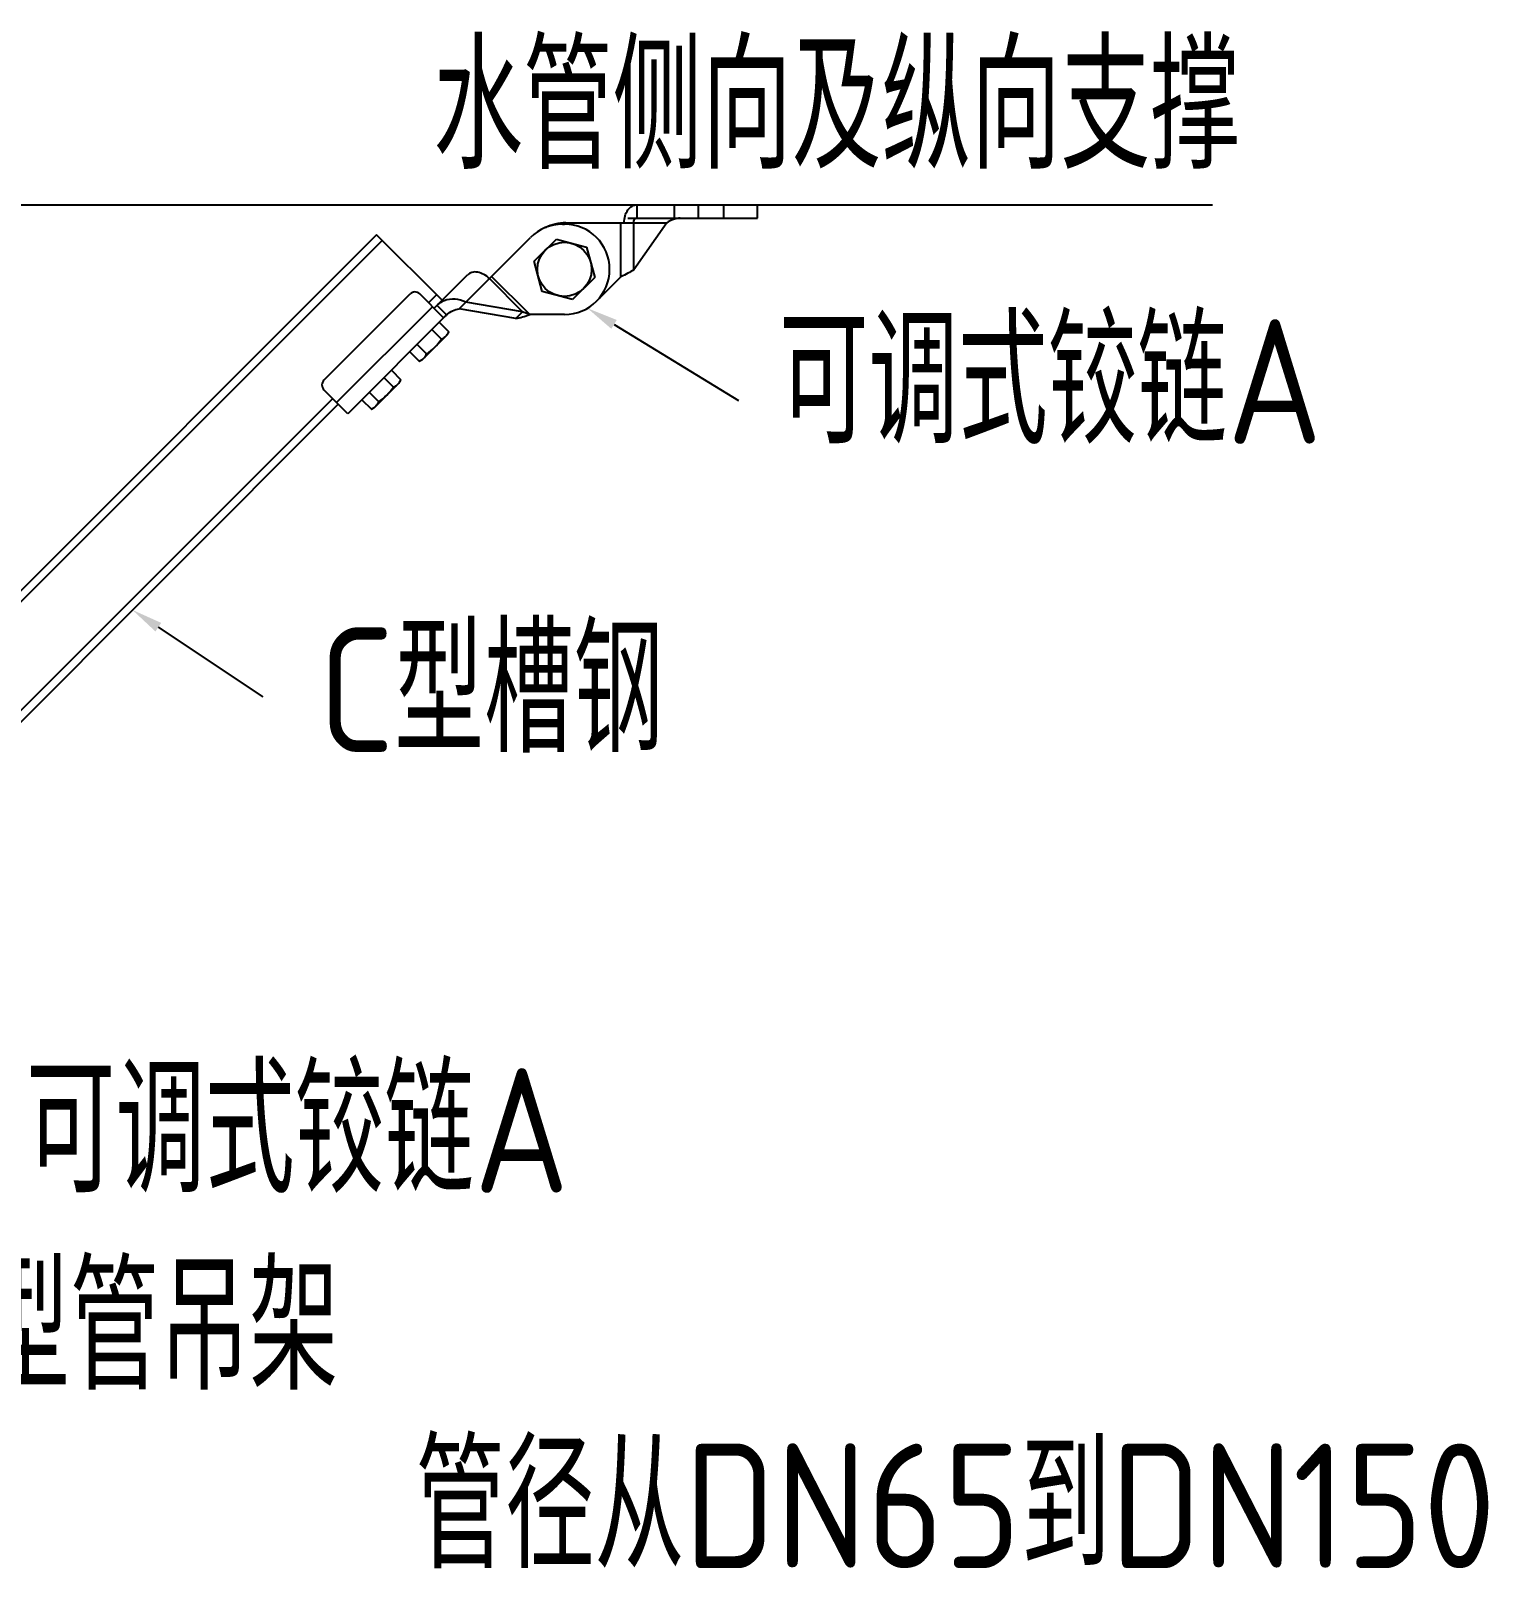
# Model space of a CAD drawing. Extents: x -409572 to -157272, y 600795 to 878326.
# Drawn here: x -399675 to -394990, y 810501 to 815443 of the extents above; entities that cross this region are included whole.
import ezdxf

# ---------------------------------------------------------------- set-up
doc = ezdxf.new("R2010")
doc.units = 0
doc.header["$LTSCALE"] = 1000
doc.header["$MEASUREMENT"] = 0
doc.layers.get('0').update_dxf_attribs({"linetype": 'CONTINUOUS'})
doc.layers.add('BZ', color=2, linetype='CONTINUOUS')
doc.styles.get("Standard").update_dxf_attribs({"font": 'GBENOR', "bigfont": 'GBCBIG'})

msp = doc.modelspace()

# ---------------------------------------------------------------- linework, layer by layer
at = {"linetype": 'CONTINUOUS'}
for p, q in [((-397726.3, 814883.7), (-397726.3, 814840.2)), ((-397726.3, 814883.7), (-397338.4, 814883.7)), ((-397606.3, 814883.7), (-397606.3, 814840.2)), ((-397529.3, 814883.7), (-397529.3, 814840.2)), ((-397447.3, 814840.2), (-397447.3, 814883.7)), ((-397338.4, 814840.2), (-397338.4, 814883.7)), ((-397965.5, 814821.2), (-397959.1, 814821.2)), ((-397954.6, 814825.7), (-397629.6, 814825.7)), ((-397777.6, 814652.1), (-397777.6, 814825.7)), ((-397755.3, 814840.2), (-397726.3, 814840.2)), ((-397629.6, 814825.7), (-397736.6, 814674.4)), ((-397736.6, 814674.4), (-397736.6, 814825.7)), ((-397726.3, 814840.2), (-397338.4, 814840.2)), ((-398562.9, 814787), (-400553.4, 812796.4)), ((-398545, 814769), (-400535.5, 812778.5)), ((-398352.4, 814576.5), (-398562.9, 814787)), ((-398298, 814548.8), (-398068.1, 814778.6)), ((-398056.3, 814702), (-397985.2, 814773.1)), ((-397985.2, 814773.1), (-397888, 814747.1)), ((-398030.3, 814604.8), (-398056.3, 814702)), ((-397888, 814747.1), (-397862, 814649.9)), ((-398378.1, 814550.8), (-398270.7, 814658.2)), ((-398070.6, 814530.8), (-398193.3, 814653.5)), ((-397862, 814649.9), (-397933.1, 814578.8)), ((-397777.6, 814652.1), (-397856.5, 814573.3)), ((-398200.6, 814646.2), (-398093.6, 814539.3)), ((-397933.1, 814578.8), (-398030.3, 814604.8)), ((-398732.3, 814319.8), (-398455.1, 814597)), ((-398691.3, 814247.9), (-398383.2, 814555.9)), ((-398348.8, 814521.5), (-398424.3, 814597)), ((-398370.4, 814594.4), (-398396.1, 814568.8)), ((-398337.8, 814529.5), (-398368.6, 814560.3)), ((-398093.6, 814539.3), (-398276.2, 814570.6)), ((-398337.8, 814529.5), (-398655.3, 814212)), ((-398361.5, 814505.8), (-398330.9, 814475.3)), ((-398115.4, 814517.5), (-398298, 814548.8)), ((-398115.4, 814517.5), (-398093.6, 814539.3)), ((-397959.1, 814530.8), (-398070.6, 814530.8)), ((-398417.1, 814384.5), (-398335, 814466.6)), ((-398385.2, 814482.1), (-398354.7, 814451.6)), ((-398335, 814466.6), (-398330.9, 814475.3)), ((-398456.3, 814411), (-398425.8, 814380.4)), ((-398432.6, 814434.7), (-398402.1, 814404.2)), ((-398417.1, 814384.5), (-398425.8, 814380.4)), ((-398571.1, 814230.5), (-398489, 814312.6)), ((-398539.2, 814328.1), (-398508.7, 814297.6)), ((-398515.5, 814351.8), (-398485, 814321.3)), ((-398489, 814312.6), (-398485, 814321.3)), ((-398704.1, 814260.8), (-400027.3, 812937.6)), ((-398655.3, 814212), (-398732.3, 814289)), ((-398610.3, 814257), (-398579.8, 814226.4)), ((-398586.6, 814280.7), (-398556.1, 814250.1)), ((-398686.1, 814242.8), (-400009.3, 812919.6)), ((-398571.1, 814230.5), (-398579.8, 814226.4))]:
    msp.add_line(p, q, dxfattribs=at)
for points in [[(-397799.8, 814498.9), (-397399.8, 814254.9)], [(-399264.5, 813525.8), (-398928.3, 813301.7)]]:
    msp.add_lwpolyline(points)
msp.add_circle((-397959.1, 814676), 87.1, dxfattribs=at)
for centre, radius, start, end in [((-397965.5, 814676), 145.2, 90, 135), ((-397954.6, 814680.5), 145.2, 90, 117.0003), ((-397959.1, 814676), 145.2, 270, 90), ((-398439.7, 814581.6), 21.8, 45, 135), ((-398716.9, 814304.4), 21.8, 135, 225)]:
    msp.add_arc(centre, radius, start, end, dxfattribs=at)
for points, knots in [([(-397767.4, 814825.7), (-397767.4, 814833.1), (-397765.4, 814847.7), (-397756.8, 814866.7), (-397743.4, 814880.2), (-397731.7, 814883.7), (-397726.3, 814883.7)], [0, 0, 0, 0, 0.287969, 0.555344, 0.790533, 1, 1, 1, 1]), ([(-397736.6, 814825.7), (-397736.6, 814829.2), (-397735.2, 814835.9), (-397729.1, 814840.2), (-397726.3, 814840.2)], [0, 0, 0, 0, 0.55976, 1, 1, 1, 1]), ([(-397605.6, 814837.7), (-397607.9, 814837), (-397616.4, 814834.1), (-397624.3, 814829.5), (-397629.6, 814825.7)], [0, 0, 0, 0, 0.265236, 1, 1, 1, 1]), ([(-398200.6, 814646.2), (-398205.9, 814651.5), (-398217.5, 814660.4), (-398237, 814667.8), (-398256.1, 814667.9), (-398266.8, 814662.1), (-398270.7, 814658.2)], [0, 0, 0, 0, 0.287971, 0.555344, 0.790532, 1, 1, 1, 1]), ([(-397736.6, 814674.4), (-397742.6, 814670.3), (-397756.2, 814662.6), (-397770.2, 814655.8), (-397777.6, 814652.1)], [0, 0, 0, 0, 0.468219, 1, 1, 1, 1]), ([(-398345.6, 814575.2), (-398347.7, 814574.4), (-398356.1, 814570.7), (-398363.7, 814565.2), (-398368.6, 814560.3)], [0, 0, 0, 0, 0.252907, 1, 1, 1, 1]), ([(-398276.2, 814570.6), (-398286.8, 814575.8), (-398310.1, 814582.4), (-398334.5, 814579.5), (-398345.6, 814575.2)], [0, 0, 0, 0, 0.500769, 1, 1, 1, 1]), ([(-398337.8, 814529.5), (-398340.1, 814527.3), (-398342.4, 814524.6), (-398347.8, 814520.5), (-398348.8, 814521.5)], [0, 0, 0, 0, 0.693247, 1, 1, 1, 1]), ([(-398337.8, 814529.5), (-398332.3, 814535), (-398319.6, 814543.7), (-398305, 814547.7), (-398298, 814548.8)], [0, 0, 0, 0, 0.522516, 1, 1, 1, 1]), ([(-398115.4, 814517.5), (-398108.2, 814518.8), (-398093.2, 814523), (-398078.4, 814528.1), (-398070.6, 814530.8)], [0, 0, 0, 0, 0.468219, 1, 1, 1, 1]), ([(-398070.6, 814530.8), (-398072.6, 814531.4), (-398080.4, 814533.9), (-398088.1, 814536.7), (-398093.6, 814539.3)], [0, 0, 0, 0, 0.254643, 1, 1, 1, 1]), ([(-398354.7, 814451.6), (-398353.3, 814452.2), (-398348.2, 814454.7), (-398343.5, 814458.1), (-398340.5, 814461.1)], [0, 0, 0, 0, 0.255699, 1, 1, 1, 1]), ([(-398340.5, 814461.1), (-398339.5, 814462.1), (-398335.7, 814466.4), (-398332.8, 814471.4), (-398330.9, 814475.3)], [0, 0, 0, 0, 0.246322, 1, 1, 1, 1]), ([(-398411.6, 814390), (-398410.6, 814391), (-398406.8, 814395.2), (-398403.9, 814400.2), (-398402.1, 814404.2)], [0, 0, 0, 0, 0.246322, 1, 1, 1, 1]), ([(-398425.8, 814380.4), (-398425.1, 814380.8), (-398422.2, 814382.2), (-398419.5, 814383.8), (-398417.5, 814385.1)], [0, 0, 0, 0, 0.253346, 1, 1, 1, 1]), ([(-398508.7, 814297.6), (-398507.3, 814298.2), (-398502.2, 814300.7), (-398497.5, 814304.1), (-398494.5, 814307.1)], [0, 0, 0, 0, 0.255699, 1, 1, 1, 1]), ([(-398494.5, 814307.1), (-398493.5, 814308.1), (-398489.7, 814312.4), (-398486.8, 814317.4), (-398485, 814321.3)], [0, 0, 0, 0, 0.246322, 1, 1, 1, 1]), ([(-398579.8, 814226.4), (-398579.1, 814226.8), (-398576.2, 814228.2), (-398573.5, 814229.7), (-398571.5, 814231.1)], [0, 0, 0, 0, 0.253346, 1, 1, 1, 1]), ([(-398565.6, 814236), (-398564.6, 814237), (-398560.8, 814241.2), (-398557.9, 814246.2), (-398556.1, 814250.1)], [0, 0, 0, 0, 0.246322, 1, 1, 1, 1])]:
    msp.add_open_spline(points, degree=3, knots=knots, dxfattribs=at)
for points in [[(-397587.8, 814840.2), (-397593.8, 814840.2), (-397599.8, 814839.3), (-397605.6, 814837.7)], [(-398376.1, 814425.5), (-398368.1, 814433.5), (-398361.1, 814442.3), (-398354.7, 814451.6)], [(-398402.1, 814404.2), (-398392.8, 814410.5), (-398384, 814417.6), (-398376.1, 814425.5)], [(-398417.5, 814385.1), (-398415.4, 814386.5), (-398413.4, 814388.2), (-398411.6, 814390)], [(-398556.1, 814250.1), (-398546.9, 814256.5), (-398538, 814263.6), (-398530.1, 814271.5)], [(-398530.1, 814271.5), (-398522.1, 814279.5), (-398515.1, 814288.3), (-398508.7, 814297.6)], [(-398571.5, 814231.1), (-398569.4, 814232.5), (-398567.4, 814234.2), (-398565.6, 814236)]]:
    msp.add_open_spline(points, degree=3, dxfattribs=at)
for points in [[(-397808.5, 814484.7), (-397885.2, 814551), (-397791.2, 814513.2)], [(-399273.7, 813511.9), (-399347.7, 813581.2), (-399255.3, 813539.6)]]:
    msp.add_solid(points)
at = {"layer": 'BZ'}
msp.add_line((-402291.8, 814883.7), (-395876.6, 814883.7), dxfattribs=at)

# ---------------------------------------------------------------- texts
for s, p in [('水管侧向及纵向支撑', (-398380.4, 814999.4)), ('可调式铰链A', (-397269.7, 814115.8)), ('C型槽钢', (-398750.2, 813124.1)), ('可调式铰链A', (-399690.3, 811708.4)), ('U型管吊架', (-400130.8, 811075)), ('管径从DN65到DN150', (-398438, 810501.3))]:
    msp.add_text(s, height=400, rotation=360).set_placement(p)

doc.saveas('drawing.dxf')
